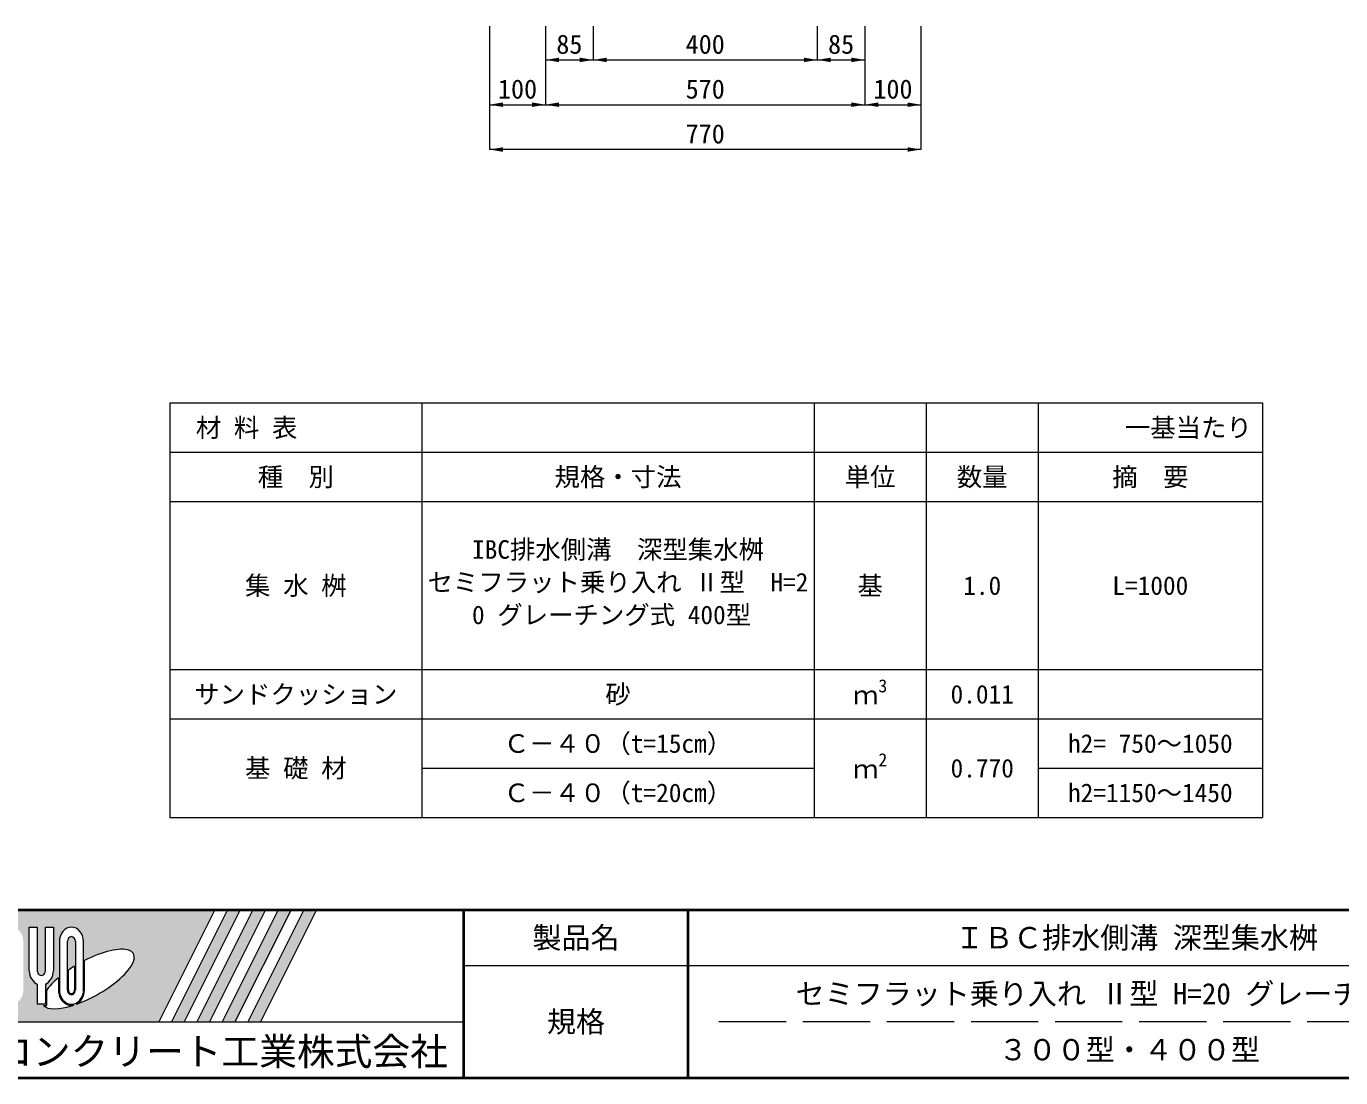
# Model space of a CAD drawing. Units: millimetres at full size, sheet at 1:20. Extents: x 0 to 8400, y 0 to 13400.
# Drawn here: x 4144 to 6490, y 200 to 2077 of the extents above; entities that cross this region are included whole.
import ezdxf
from ezdxf.enums import TextEntityAlignment as Align

# ---------------------------------------------------------------- set-up
doc = ezdxf.new("R2010")
doc.units = ezdxf.units.MM
doc.header["$LTSCALE"] = 20
doc.linetypes.add('DASHED', pattern=[7.5, 6, -1.5])
for name, color, linetype, lineweight in [('Defpoints_3', 8, 'Continuous', 0), ('図枠', 7, 'Continuous', 5), ('寸法・材料表', 7, 'Continuous', 13), ('寸法線', 7, 'Continuous', 13), ('補助線', 8, 'Continuous', 13)]:
    doc.layers.add(name, color=color, linetype=linetype, lineweight=lineweight)
doc.styles.add('ＭＳ ゴシック', font='')
doc.styles.get('ＭＳ ゴシック').set_extended_font_data('MS Gothic')

# ---------------------------------------------------------------- blocks, each defined once
blk = doc.blocks.new('filled_arrow')
at = {"color": 0, "linetype": 'Continuous', "lineweight": -2}
blk.add_solid([(7.5, 1.25), (0, 0), (7.5, -1.25)], dxfattribs=at)

msp = doc.modelspace()

# ---------------------------------------------------------------- hatches: boundary and pattern name
at = {"layer": '図枠'}
h = msp.add_hatch(color=256, dxfattribs=at)
h.paths.add_polyline_path([(3925, 500), (3925, 300), (4380.31, 300), (4480.31, 500)])
edge = h.paths.add_edge_path(flags=16)
edge.add_ellipse((4254.45, 376.16), major_axis=(80.81, 45.23), ratio=0.3471473, start_angle=-144.31122, end_angle=72.1899, ccw=False)
edge.add_ellipse((4224.52, 356.63), major_axis=(0, 27.5), ratio=0.8463542, start_angle=-160.70346, end_angle=-90)
edge.add_line((4247.8, 356.63), (4247.8, 409.06))
edge = h.paths.add_edge_path(flags=16)
edge.add_ellipse((4224.52, 443.37), major_axis=(0, 25.38), ratio=0.8463542, start_angle=-90, end_angle=90, ccw=False)
edge.add_line((4246.01, 443.37), (4246.01, 356.63))
edge.add_ellipse((4224.52, 356.63), major_axis=(0, 25.38), ratio=0.8463542, start_angle=90, end_angle=-90, ccw=False)
edge.add_line((4203.04, 356.63), (4203.04, 443.37))
edge = h.paths.add_edge_path(flags=16)
edge.add_line((4231.69, 443.37), (4231.69, 356.63))
edge.add_ellipse((4224.52, 356.63), major_axis=(0, 8.46), ratio=0.8463542, start_angle=90, end_angle=-90, ccw=False)
edge.add_line((4217.36, 356.63), (4217.36, 443.37))
edge.add_ellipse((4224.52, 443.37), major_axis=(0, 8.46), ratio=0.8463542, start_angle=-90, end_angle=90, ccw=False)
edge = h.paths.add_edge_path(flags=16)
edge.add_line((4229.9, 399.04), (4229.9, 356.63))
edge.add_ellipse((4224.52, 356.63), major_axis=(0, 6.35), ratio=0.8463542, start_angle=90, end_angle=-90, ccw=False)
edge.add_line((4219.15, 356.63), (4219.15, 392.09))
edge.add_ellipse((4254.45, 376.16), major_axis=(80.81, 45.23), ratio=0.3471473, start_angle=107.79174, end_angle=126.47132, ccw=False)
edge = h.paths.add_edge_path(flags=16)
edge.add_ellipse((4170.81, 391.01), major_axis=(0, 25.38), ratio=0.8463542, start_angle=-163.34117, end_angle=-90, ccw=False)
edge.add_line((4177.97, 367.08), (4177.97, 331.25))
edge.add_line((4177.97, 331.25), (4163.65, 331.25))
edge.add_line((4163.65, 331.25), (4163.65, 367.08))
edge.add_ellipse((4170.81, 391.01), major_axis=(0, 25.38), ratio=0.8463542, start_angle=90, end_angle=163.34117, ccw=False)
edge.add_line((4149.33, 391.01), (4149.33, 468.75))
edge.add_line((4149.33, 468.75), (4163.65, 468.75))
edge.add_line((4163.65, 468.75), (4163.65, 391.01))
edge.add_ellipse((4170.81, 391.01), major_axis=(0, 8.46), ratio=0.8463542, start_angle=90, end_angle=-90)
edge.add_line((4177.97, 391.01), (4177.97, 468.75))
edge.add_line((4177.97, 468.75), (4192.3, 468.75))
edge.add_line((4192.3, 468.75), (4192.3, 391.01))
edge = h.paths.add_edge_path(flags=16)
edge.add_line((4201.25, 378.53), (4201.25, 356.63))
edge.add_ellipse((4224.52, 356.63), major_axis=(0, 27.5), ratio=0.8463542, start_angle=90, end_angle=-171.54427)
edge.add_ellipse((4254.45, 376.16), major_axis=(80.81, 45.23), ratio=0.3471473, start_angle=-178.64954, end_angle=-148.29244, ccw=False)
edge.add_line((4174.89, 329.13), (4179.76, 329.13))
edge.add_line((4179.76, 329.13), (4179.76, 355.95))
edge.add_ellipse((4254.45, 376.16), major_axis=(80.81, 45.23), ratio=0.3471473, start_angle=148.21912, end_angle=165.90812, ccw=False)
edge = h.paths.add_edge_path(flags=16)
edge.add_ellipse((4117.1, 443.37), major_axis=(0, 25.38), ratio=0.8463542, start_angle=-90, end_angle=90, ccw=False)
edge.add_line((4138.59, 443.37), (4138.59, 356.63))
edge.add_ellipse((4117.1, 356.63), major_axis=(0, 25.38), ratio=0.8463542, start_angle=90, end_angle=-90, ccw=False)
edge.add_line((4095.62, 356.63), (4095.62, 443.37))
edge = h.paths.add_edge_path(flags=16)
edge.add_line((4124.26, 443.37), (4124.26, 356.63))
edge.add_ellipse((4117.1, 356.63), major_axis=(0, 8.46), ratio=0.8463542, start_angle=90, end_angle=-90, ccw=False)
edge.add_line((4109.94, 356.63), (4109.94, 443.37))
edge.add_ellipse((4117.1, 443.37), major_axis=(0, 8.46), ratio=0.8463542, start_angle=-90, end_angle=90, ccw=False)
h.paths.add_polyline_path([(4084.88, 468.75), (4084.88, 451.83), (4070.55, 451.83), (4070.55, 331.25), (4056.23, 331.25), (4056.23, 451.83), (4041.91, 451.83), (4041.91, 468.75)], flags=16)
for points in [[(4403, 300), (4425.69, 300), (4525.69, 500), (4503, 500)], [(4571.06, 500), (4548.38, 500), (4448.38, 300), (4471.06, 300)], [(4616.44, 500), (4593.75, 500), (4493.75, 300), (4516.44, 300)], [(4661.81, 500), (4639.12, 500), (4539.12, 300), (4561.81, 300)]]:
    msp.add_hatch(color=256, dxfattribs=at).paths.add_polyline_path(points)

# ---------------------------------------------------------------- linework, layer by layer
at = {"layer": 'Defpoints_3'}
for p, q in [((4400, 1404.62), (6350, 1404.62)), ((4400, 1404.62), (4400, 1316.62)), ((4850, 1404.62), (4850, 1316.62)), ((5550, 1404.62), (5550, 1316.62)), ((5750, 1404.62), (5750, 1316.62)), ((5950, 1404.62), (5950, 1316.62)), ((6350, 1404.62), (6350, 1316.62))]:
    msp.add_line(p, q, dxfattribs=at)
at = {"layer": '図枠', "lineweight": 40}
for p, q in [((400, 500), (8200, 500)), ((4925, 200), (4925, 500)), ((5325, 200), (5325, 500)), ((400, 200), (8200, 200))]:
    msp.add_line(p, q, dxfattribs=at)
at = {"layer": '図枠'}
for p, q in [((3925, 500), (4480.31, 500)), ((4480.31, 500), (4380.31, 300)), ((4503, 500), (4403, 300)), ((4525.69, 500), (4425.69, 300)), ((4548.38, 500), (4448.38, 300)), ((4571.06, 500), (4471.06, 300)), ((4593.75, 500), (4493.75, 300)), ((4616.44, 500), (4516.44, 300)), ((4639.12, 500), (4539.12, 300)), ((4661.81, 500), (4561.81, 300)), ((4149.33, 468.75), (4163.65, 468.75)), ((4149.33, 391.01), (4149.33, 468.75)), ((4163.65, 468.75), (4163.65, 391.01)), ((4177.97, 468.75), (4192.3, 468.75)), ((4177.97, 391.01), (4177.97, 468.75)), ((4192.3, 468.75), (4192.3, 391.01)), ((4203.04, 443.37), (4203.04, 356.63)), ((4217.36, 356.63), (4217.36, 443.37)), ((4231.69, 443.37), (4231.69, 356.63)), ((4246.01, 356.63), (4246.01, 443.37)), ((4229.9, 399.04), (4229.9, 356.63)), ((4247.8, 356.63), (4247.8, 409.06)), ((4201.25, 378.53), (4201.25, 356.63)), ((4219.15, 356.63), (4219.15, 392.09)), ((4163.65, 367.08), (4163.65, 331.25)), ((4177.97, 367.08), (4177.97, 331.25)), ((4179.76, 355.95), (4179.76, 329.13)), ((4177.97, 331.25), (4163.65, 331.25)), ((4174.89, 329.13), (4179.76, 329.13)), ((3925, 300), (4380.31, 300)), ((4403, 300), (4425.69, 300)), ((4448.38, 300), (4471.06, 300)), ((4493.75, 300), (4516.44, 300)), ((4539.12, 300), (4561.81, 300))]:
    msp.add_line(p, q, dxfattribs=at)
at = {"layer": '図枠', "lineweight": 13}
msp.add_line((8200, 400), (4925, 400), dxfattribs=at)
at = {"layer": '図枠', "linetype": 'DASHED', "lineweight": 9}
msp.add_line((6850, 300), (5375, 300), dxfattribs=at)
at = {"layer": '図枠'}
for centre, major_axis, ratio, start_param, end_param in [((4224.52, 443.37), (0, 25.38), 0.846354, 4.712389, 7.8539816), ((4224.52, 443.37), (0, 8.46), 0.846354, 4.712389, 7.8539816), ((4254.45, 376.16), (80.81, 45.23), 0.347147, 4.2621853, 7.7429163), ((4254.45, 376.16), (80.81, 45.23), 0.347147, 1.6817405, 1.8219833), ((4170.81, 391.01), (0, 25.38), 0.846354, 1.5707963, 2.8017557), ((4170.81, 391.01), (0, 8.46), 0.846354, 1.5707963, 4.712389), ((4170.81, 391.01), (0, 25.38), 0.846354, 3.4814296, 4.712389), ((4254.45, 376.16), (80.81, 45.23), 0.347147, 2.0815197, 2.5155126), ((4224.52, 356.63), (0, 27.5), 0.846354, 1.5707963, 3.3154679), ((4224.52, 356.63), (0, 25.38), 0.846354, 1.5707963, 4.712389), ((4224.52, 356.63), (0, 8.46), 0.846354, 1.5707963, 4.712389), ((4224.52, 356.63), (0, 6.35), 0.846354, 1.5707963, 4.712389), ((4224.52, 356.63), (0, 27.5), 0.846354, 3.5338438, 4.712389), ((4254.45, 376.16), (80.81, 45.23), 0.347147, 3.2093975, 4.2004451)]:
    msp.add_ellipse(centre, major_axis=major_axis, ratio=ratio, start_param=start_param, end_param=end_param, dxfattribs=at)
at = {"layer": '寸法・材料表'}
for p, q in [((4400, 1316.62), (6350, 1316.62)), ((4400, 1316.62), (4400, 664.62)), ((4850, 1316.62), (4850, 664.62)), ((5550, 1316.62), (5550, 664.62)), ((5750, 1316.62), (5750, 664.62)), ((5950, 1316.62), (5950, 664.62)), ((6350, 1316.62), (6350, 664.62)), ((4400, 1228.62), (6350, 1228.62)), ((4400, 928.62), (6350, 928.62)), ((4400, 840.62), (6350, 840.62)), ((4850, 752.62), (5550, 752.62)), ((5950, 752.62), (6350, 752.62)), ((4400, 664.62), (6350, 664.62))]:
    msp.add_line(p, q, dxfattribs=at)
at = {"layer": '寸法線'}
for p, q in [((4970.69, 2077.07), (4970.69, 1937.07)), ((4970.69, 2077.07), (4970.69, 1857.07)), ((5070.69, 2077.07), (5070.69, 2017.07)), ((5070.69, 2077.07), (5070.69, 1937.07)), ((5070.69, 2077.07), (5070.69, 1937.07)), ((5155.69, 2077.07), (5155.69, 2017.07)), ((5155.69, 2077.07), (5155.69, 2017.07)), ((5555.69, 2077.07), (5555.69, 2017.07)), ((5555.69, 2077.07), (5555.69, 2017.07)), ((5640.69, 2077.07), (5640.69, 2017.07)), ((5640.69, 2077.07), (5640.69, 1937.07)), ((5640.69, 2077.07), (5640.69, 1937.07)), ((5740.69, 2077.07), (5740.69, 1937.07)), ((5740.69, 2077.07), (5740.69, 1857.07)), ((5070.69, 2017.07), (5155.69, 2017.07)), ((5155.69, 2017.07), (5555.69, 2017.07)), ((5555.69, 2017.07), (5640.69, 2017.07)), ((4970.69, 1937.07), (5070.69, 1937.07)), ((5070.69, 1937.07), (5640.69, 1937.07)), ((5640.69, 1937.07), (5740.69, 1937.07)), ((5740.69, 1857.07), (4970.69, 1857.07))]:
    msp.add_line(p, q, dxfattribs=at)
at = {"layer": '補助線'}
msp.add_line((3925, 300), (4925, 300), dxfattribs=at)

# ---------------------------------------------------------------- block references
at = {"layer": '寸法線', "xscale": 3.2, "yscale": 3.2}
for p in [(5070.69, 2017.07), (5155.69, 2017.07), (5555.69, 2017.07), (4970.69, 1937.07), (5070.69, 1937.07), (5640.69, 1937.07), (4970.69, 1857.07)]:
    msp.add_blockref('filled_arrow', p, dxfattribs=at)
at = {"layer": '寸法線', "xscale": 3.2, "yscale": 3.2, "rotation": 180}
for p in [(5155.69, 2017.07), (5555.69, 2017.07), (5640.69, 2017.07), (5070.69, 1937.07), (5640.69, 1937.07), (5740.69, 1937.07), (5740.69, 1857.07)]:
    msp.add_blockref('filled_arrow', p, dxfattribs=at)

# ---------------------------------------------------------------- texts
at = {"layer": '図枠', "style": 'ＭＳ ゴシック'}
for s, height, p in [('製品名', 37.98, (5125, 450)), (' ＩＢＣ排水側溝 深型集水桝', 37.98, (6112.5, 450)), ('セミフラット乗り入れ Ⅱ型 H=20 グレーチング式 ', 37.98, (6112.5, 350)), ('規格', 37.98, (5125, 300)), ('東洋コンクリート工業株式会社', 49.37, (4425, 246.88)), ('３００型・４００型', 37.98, (6112.5, 250))]:
    msp.add_text(s, height=height, dxfattribs=at).set_placement(p, align=Align.MIDDLE_CENTER)
at = {"layer": '寸法・材料表', "style": 'ＭＳ ゴシック'}
msp.add_text('\u3000材 料 表', height=33.23, dxfattribs=at).set_placement((4401.2, 1360.62), align=Align.MIDDLE_LEFT)
for s, p in [('\u3000\u3000\u3000一基当たり', (6150, 1360.62)), ('種\u3000別', (4625, 1272.62)), ('規格・寸法', (5200, 1272.62)), ('単位', (5650, 1272.62)), ('数量', (5850, 1272.62)), ('摘\u3000要', (6150, 1272.62)), ('集 水 桝', (4625, 1078.62)), ('基', (5650, 1078.62)), ('1.0', (5850, 1078.62)), ('L=1000', (6150, 1078.62)), ('サンドクッション', (4625, 884.62)), ('砂', (5200, 884.62)), ('0.011', (5850, 884.62)), ('Ｃ－４０（t=15cm）', (5200, 796.62)), ('h2= 750～1050', (6150, 796.62)), ('基 礎 材', (4625, 752.62)), ('0.770', (5850, 752.62)), ('Ｃ－４０（t=20cm）', (5200, 708.62)), ('h2=1150～1450', (6150, 708.62))]:
    msp.add_text(s, height=33.23, dxfattribs=at).set_placement(p, align=Align.MIDDLE_CENTER)
for s, p in [('IBC排水側溝\u3000深型集水桝', (4939.38, 1159.62)), ('セミフラット乗り入れ Ⅱ型\u3000H=2', (4860.06, 1101.28)), ('0 グレーチング式 400型 ', (4939.38, 1042.95))]:
    msp.add_text(s, height=33.23, dxfattribs=at).set_placement(p, align=Align.TOP_LEFT)
for s, height, p in [('ｍ', 33.23, (5619.41, 856.51)), ('3', 23.26, (5664.73, 881.01)), ('2', 23.26, (5664.73, 749.01)), ('ｍ', 33.23, (5619.41, 724.51))]:
    msp.add_text(s, height=height, dxfattribs=at).set_placement(p, align=Align.BOTTOM_LEFT)
at = {"layer": '寸法線', "style": 'ＭＳ ゴシック'}
for s, p in [('85', (5113.19, 2045.07)), ('400', (5355.69, 2045.07)), ('85', (5598.19, 2045.07)), ('100', (5020.69, 1965.07)), ('570', (5355.69, 1965.07)), ('100', (5690.69, 1965.07)), ('770', (5355.69, 1885.07))]:
    msp.add_text(s, height=34.18, dxfattribs=at).set_placement(p, align=Align.MIDDLE_CENTER)

doc.saveas('drawing.dxf')
